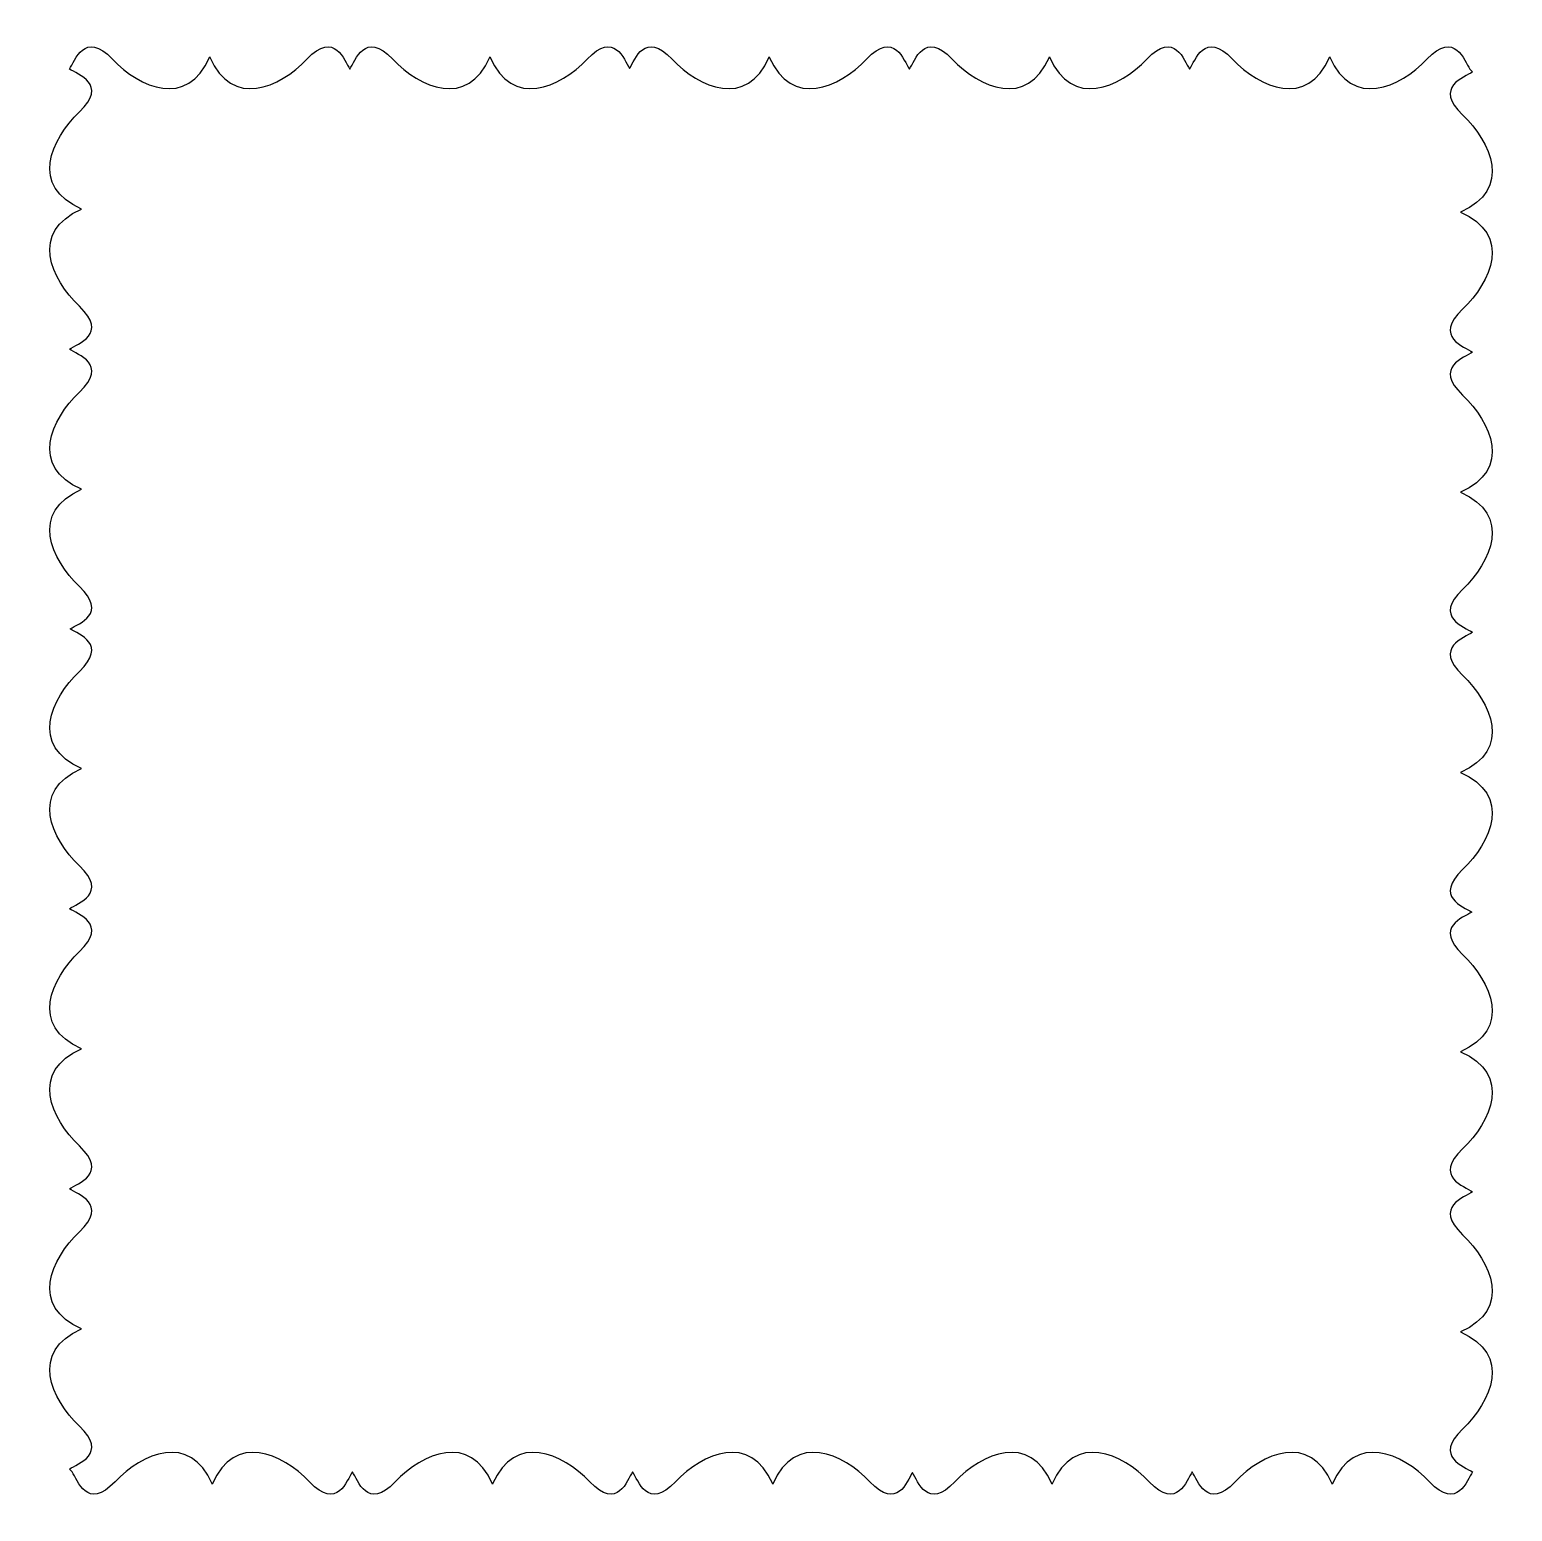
# Model space of a CAD drawing. Header units: centimetres. Extents: x -11.3 to 11.1, y -11.2 to 11.2.
import ezdxf

# ---------------------------------------------------------------- set-up
doc = ezdxf.new("R2010")
doc.units = ezdxf.units.CM
doc.header["$MEASUREMENT"] = 0
doc.layers.add('Camada 1', color=7, linetype='Continuous')

msp = doc.modelspace()

# ---------------------------------------------------------------- linework, layer by layer
at = {"layer": 'Camada 1'}
msp.add_open_spline([(10.48046, 10.64533), (10.395, 10.76466), (10.2581, 11.24157), (9.83043, 10.7945), (9.83043, 10.7945), (9.41728, 10.36246), (8.70084, 10.04179), (8.35956, 10.82665), (8.35956, 10.82665), (8.35956, 10.82665), (8.3593, 10.82813), (8.3593, 10.82813), (8.3593, 10.82813), (8.01833, 10.04155), (7.30134, 10.36236), (6.88793, 10.7945), (6.88793, 10.7945), (6.46026, 11.24154), (6.32342, 10.76463), (6.2379, 10.64533), (6.2379, 10.64533), (6.15244, 10.76466), (6.01554, 11.24157), (5.58787, 10.7945), (5.58787, 10.7945), (5.17446, 10.36236), (4.45749, 10.04155), (4.11644, 10.82813), (4.11644, 10.82813), (4.11644, 10.82813), (4.11623, 10.82665), (4.11623, 10.82665), (4.11623, 10.82665), (3.77494, 10.04178), (3.0585, 10.36243), (2.64536, 10.7945), (2.64536, 10.7945), (2.21769, 11.24154), (2.08085, 10.76463), (1.99538, 10.64533), (1.99538, 10.64533), (1.90987, 10.76466), (1.77302, 11.24157), (1.34535, 10.7945), (1.34535, 10.7945), (0.93218, 10.36246), (0.21571, 10.04178), (-0.12554, 10.82664), (-0.12554, 10.82664), (-0.12554, 10.82664), (-0.1258, 10.82812), (-0.1258, 10.82812), (-0.1258, 10.82812), (-0.4668, 10.04155), (-1.18383, 10.36235), (-1.59724, 10.7945), (-1.59724, 10.7945), (-2.01354, 11.22966), (-2.15429, 10.78937), (-2.24028, 10.65565), (-2.24028, 10.65565), (-2.32627, 10.78937), (-2.467, 11.22966), (-2.8833, 10.7945), (-2.8833, 10.7945), (-3.29671, 10.36236), (-4.01371, 10.04155), (-4.35473, 10.82813), (-4.35473, 10.82813), (-4.35473, 10.82813), (-4.35497, 10.82665), (-4.35497, 10.82665), (-4.35497, 10.82665), (-4.69626, 10.04179), (-5.41264, 10.36244), (-5.82582, 10.7945), (-5.82582, 10.7945), (-6.25349, 11.24154), (-6.39036, 10.76463), (-6.47585, 10.64533), (-6.47585, 10.64533), (-6.56134, 10.76466), (-6.69821, 11.24157), (-7.12588, 10.7945), (-7.12588, 10.7945), (-7.53905, 10.36246), (-8.25547, 10.04179), (-8.59673, 10.82665), (-8.59673, 10.82665), (-8.59673, 10.82665), (-8.59697, 10.82813), (-8.59697, 10.82813), (-8.59697, 10.82813), (-8.93799, 10.04155), (-9.65499, 10.36236), (-10.06837, 10.7945), (-10.06837, 10.7945), (-10.49604, 11.24154), (-10.63291, 10.76463), (-10.71842, 10.64533), (-10.71842, 10.64533), (-10.59912, 10.55982), (-10.12218, 10.42292), (-10.56925, 9.99528), (-10.56925, 9.99528), (-11.00139, 9.58189), (-11.3222, 8.8649), (-10.53562, 8.52388), (-10.53562, 8.52388), (-10.53562, 8.52388), (-10.5371, 8.52364), (-10.5371, 8.52364), (-10.5371, 8.52364), (-11.32196, 8.18238), (-11.00128, 7.46597), (-10.56925, 7.05279), (-10.56925, 7.05279), (-10.12221, 6.62512), (-10.5991, 6.48825), (-10.71842, 6.40276), (-10.71842, 6.40276), (-10.59912, 6.31727), (-10.12218, 6.1804), (-10.56925, 5.75273), (-10.56925, 5.75273), (-11.00131, 5.33956), (-11.32196, 4.62317), (-10.5371, 4.28188), (-10.5371, 4.28188), (-10.5371, 4.28188), (-10.53562, 4.28164), (-10.53562, 4.28164), (-10.53562, 4.28164), (-11.3222, 3.94062), (-11.00139, 3.22362), (-10.56925, 2.81021), (-10.56925, 2.81021), (-10.13409, 2.39391), (-10.57438, 2.25318), (-10.7081, 2.16719), (-10.7081, 2.16719), (-10.57438, 2.0812), (-10.13409, 1.94044), (-10.56925, 1.52415), (-10.56925, 1.52415), (-11.00139, 1.11074), (-11.3222, 0.39374), (-10.53562, 0.05272), (-10.53562, 0.05272), (-10.53562, 0.05272), (-10.5371, 0.05246), (-10.5371, 0.05246), (-10.5371, 0.05246), (-11.32196, -0.2888), (-11.00128, -1.00524), (-10.56925, -1.41839), (-10.56925, -1.41839), (-10.12221, -1.84606), (-10.5991, -1.98291), (-10.71842, -2.06842), (-10.71842, -2.06842), (-10.59912, -2.15388), (-10.12218, -2.29072), (-10.56925, -2.7184), (-10.56925, -2.7184), (-11.00131, -3.13155), (-11.32196, -3.84799), (-10.5371, -4.18927), (-10.5371, -4.18927), (-10.5371, -4.18927), (-10.53562, -4.18948), (-10.53562, -4.18948), (-10.53562, -4.18948), (-11.3222, -4.53055), (-11.00139, -5.2475), (-10.56925, -5.66091), (-10.56925, -5.66091), (-10.12221, -6.08858), (-10.5991, -6.22548), (-10.71842, -6.31094), (-10.71842, -6.31094), (-10.59912, -6.39645), (-10.12218, -6.5333), (-10.56925, -6.96097), (-10.56925, -6.96097), (-11.00139, -7.37438), (-11.3222, -8.0914), (-10.53562, -8.43234), (-10.53562, -8.43234), (-10.53562, -8.43234), (-10.5371, -8.4326), (-10.5371, -8.4326), (-10.5371, -8.4326), (-11.32196, -8.77386), (-11.00128, -9.49032), (-10.56925, -9.90347), (-10.56925, -9.90347), (-10.12221, -10.33114), (-10.5991, -10.46804), (-10.71842, -10.5535), (-10.71842, -10.5535), (-10.71842, -10.5535), (-10.67921, -10.59755), (-10.67921, -10.59755), (-10.67921, -10.59755), (-10.59375, -10.71688), (-10.45685, -11.19376), (-10.02918, -10.74672), (-10.02918, -10.74672), (-9.61603, -10.31468), (-8.89959, -9.99401), (-8.55831, -10.77887), (-8.55831, -10.77887), (-8.55831, -10.77887), (-8.55805, -10.78038), (-8.55805, -10.78038), (-8.55805, -10.78038), (-8.21708, -9.9938), (-7.50009, -10.31461), (-7.08668, -10.74675), (-7.08668, -10.74675), (-6.65901, -11.19379), (-6.52217, -10.71688), (-6.43665, -10.59758), (-6.43665, -10.59758), (-6.35119, -10.71691), (-6.21429, -11.19379), (-5.78662, -10.74675), (-5.78662, -10.74675), (-5.37321, -10.31461), (-4.65624, -9.9938), (-4.31519, -10.78038), (-4.31519, -10.78038), (-4.31519, -10.78038), (-4.31498, -10.77887), (-4.31498, -10.77887), (-4.31498, -10.77887), (-3.97372, -9.99401), (-3.25726, -10.31466), (-2.84411, -10.74672), (-2.84411, -10.74672), (-2.41644, -11.19376), (-2.2796, -10.71685), (-2.19413, -10.59755), (-2.19413, -10.59755), (-2.10862, -10.71688), (-1.97177, -11.19376), (-1.5441, -10.74672), (-1.5441, -10.74672), (-1.13088, -10.31473), (-0.41442, -9.99403), (-0.07316, -10.77889), (-0.07316, -10.77889), (-0.07316, -10.77889), (-0.0729, -10.7804), (-0.0729, -10.7804), (-0.0729, -10.7804), (0.26812, -9.99382), (0.98509, -10.31463), (1.3985, -10.74677), (1.3985, -10.74677), (1.81477, -11.18193), (1.95555, -10.74166), (2.04154, -10.60792), (2.04154, -10.60792), (2.12753, -10.74167), (2.26823, -11.18193), (2.68456, -10.74677), (2.68456, -10.74677), (3.09797, -10.31463), (3.81499, -9.99382), (4.15599, -10.7804), (4.15599, -10.7804), (4.15599, -10.7804), (4.15625, -10.77889), (4.15625, -10.77889), (4.15625, -10.77889), (4.49751, -9.99403), (5.21392, -10.31468), (5.62707, -10.74674), (5.62707, -10.74674), (6.05474, -11.19378), (6.19164, -10.71687), (6.2771, -10.59757), (6.2771, -10.59757), (6.36256, -10.7169), (6.49946, -11.19378), (6.92713, -10.74674), (6.92713, -10.74674), (7.34028, -10.3147), (8.05672, -9.99403), (8.398, -10.77889), (8.398, -10.77889), (8.398, -10.77889), (8.39821, -10.7804), (8.39821, -10.7804), (8.39821, -10.7804), (8.73923, -9.99382), (9.45623, -10.31463), (9.86964, -10.74677), (9.86964, -10.74677), (10.29726, -11.19381), (10.43415, -10.7169), (10.51967, -10.5976), (10.51967, -10.5976), (10.40034, -10.51209), (9.92343, -10.37519), (10.37047, -9.94755), (10.37047, -9.94755), (10.80264, -9.53416), (11.12345, -8.81714), (10.33684, -8.47615), (10.33684, -8.47615), (10.33684, -8.47615), (10.33835, -8.47591), (10.33835, -8.47591), (10.33835, -8.47591), (11.12321, -8.13465), (10.80256, -7.41821), (10.3705, -7.00504), (10.3705, -7.00504), (9.92346, -6.57739), (10.40037, -6.4405), (10.5197, -6.35504), (10.5197, -6.35504), (10.40037, -6.26955), (9.92346, -6.13268), (10.3705, -5.70501), (10.3705, -5.70501), (10.80256, -5.29184), (11.12321, -4.57548), (10.33835, -4.23416), (10.33835, -4.23416), (10.33835, -4.23416), (10.33684, -4.23392), (10.33684, -4.23392), (10.33684, -4.23392), (11.12345, -3.89287), (10.80264, -3.1759), (10.37047, -2.76249), (10.37047, -2.76249), (9.93531, -2.34619), (10.37558, -2.20546), (10.50932, -2.11947), (10.50932, -2.11947), (10.37557, -2.03348), (9.93531, -1.89272), (10.37047, -1.47643), (10.37047, -1.47643), (10.80264, -1.06302), (11.12345, -0.34602), (10.33684, -0.00503), (10.33684, -0.00503), (10.33684, -0.00503), (10.33835, -0.00477), (10.33835, -0.00477), (10.33835, -0.00477), (11.12321, 0.33649), (10.80256, 1.05295), (10.3705, 1.4661), (10.3705, 1.4661), (9.92346, 1.89377), (10.40037, 2.03062), (10.5197, 2.11615), (10.5197, 2.11615), (10.40037, 2.20161), (9.92346, 2.33845), (10.3705, 2.76613), (10.3705, 2.76613), (10.80256, 3.17928), (11.12321, 3.89572), (10.33835, 4.237), (10.33835, 4.237), (10.33835, 4.237), (10.33684, 4.23721), (10.33684, 4.23721), (10.33684, 4.23721), (11.12345, 4.57828), (10.80264, 5.29523), (10.37047, 5.70864), (10.37047, 5.70864), (9.92343, 6.13631), (10.40034, 6.27321), (10.51967, 6.35867), (10.51967, 6.35867), (10.40034, 6.44418), (9.92343, 6.58103), (10.37047, 7.0087), (10.37047, 7.0087), (10.80264, 7.42211), (11.12345, 8.13913), (10.33684, 8.48007), (10.33684, 8.48007), (10.33684, 8.48007), (10.33835, 8.48033), (10.33835, 8.48033), (10.33835, 8.48033), (11.12321, 8.82159), (10.80256, 9.53805), (10.3705, 9.9512), (10.3705, 9.9512), (9.92346, 10.37887), (10.40037, 10.51577), (10.5197, 10.60123), (10.5197, 10.60123), (10.5197, 10.60123), (10.48046, 10.64533), (10.48046, 10.64533)], degree=3, knots=[0, 0, 0, 0, 0.00970874, 0.00970874, 0.00970874, 0.00970874, 0.01941748, 0.01941748, 0.01941748, 0.01941748, 0.02912621, 0.02912621, 0.02912621, 0.02912621, 0.03883495, 0.03883495, 0.03883495, 0.03883495, 0.04854369, 0.04854369, 0.04854369, 0.04854369, 0.05825243, 0.05825243, 0.05825243, 0.05825243, 0.06796117, 0.06796117, 0.06796117, 0.06796117, 0.0776699, 0.0776699, 0.0776699, 0.0776699, 0.08737864, 0.08737864, 0.08737864, 0.08737864, 0.09708738, 0.09708738, 0.09708738, 0.09708738, 0.10679612, 0.10679612, 0.10679612, 0.10679612, 0.11650485, 0.11650485, 0.11650485, 0.11650485, 0.12621359, 0.12621359, 0.12621359, 0.12621359, 0.13592233, 0.13592233, 0.13592233, 0.13592233, 0.14563107, 0.14563107, 0.14563107, 0.14563107, 0.15533981, 0.15533981, 0.15533981, 0.15533981, 0.16504854, 0.16504854, 0.16504854, 0.16504854, 0.17475728, 0.17475728, 0.17475728, 0.17475728, 0.18446602, 0.18446602, 0.18446602, 0.18446602, 0.19417476, 0.19417476, 0.19417476, 0.19417476, 0.2038835, 0.2038835, 0.2038835, 0.2038835, 0.21359223, 0.21359223, 0.21359223, 0.21359223, 0.22330097, 0.22330097, 0.22330097, 0.22330097, 0.23300971, 0.23300971, 0.23300971, 0.23300971, 0.24271845, 0.24271845, 0.24271845, 0.24271845, 0.25242718, 0.25242718, 0.25242718, 0.25242718, 0.26213592, 0.26213592, 0.26213592, 0.26213592, 0.27184466, 0.27184466, 0.27184466, 0.27184466, 0.2815534, 0.2815534, 0.2815534, 0.2815534, 0.29126214, 0.29126214, 0.29126214, 0.29126214, 0.30097087, 0.30097087, 0.30097087, 0.30097087, 0.31067961, 0.31067961, 0.31067961, 0.31067961, 0.32038835, 0.32038835, 0.32038835, 0.32038835, 0.33009709, 0.33009709, 0.33009709, 0.33009709, 0.33980583, 0.33980583, 0.33980583, 0.33980583, 0.34951456, 0.34951456, 0.34951456, 0.34951456, 0.3592233, 0.3592233, 0.3592233, 0.3592233, 0.36893204, 0.36893204, 0.36893204, 0.36893204, 0.37864078, 0.37864078, 0.37864078, 0.37864078, 0.38834951, 0.38834951, 0.38834951, 0.38834951, 0.39805825, 0.39805825, 0.39805825, 0.39805825, 0.40776699, 0.40776699, 0.40776699, 0.40776699, 0.41747573, 0.41747573, 0.41747573, 0.41747573, 0.42718447, 0.42718447, 0.42718447, 0.42718447, 0.4368932, 0.4368932, 0.4368932, 0.4368932, 0.44660194, 0.44660194, 0.44660194, 0.44660194, 0.45631068, 0.45631068, 0.45631068, 0.45631068, 0.46601942, 0.46601942, 0.46601942, 0.46601942, 0.47572816, 0.47572816, 0.47572816, 0.47572816, 0.48543689, 0.48543689, 0.48543689, 0.48543689, 0.49514563, 0.49514563, 0.49514563, 0.49514563, 0.50485437, 0.50485437, 0.50485437, 0.50485437, 0.51456311, 0.51456311, 0.51456311, 0.51456311, 0.52427184, 0.52427184, 0.52427184, 0.52427184, 0.53398058, 0.53398058, 0.53398058, 0.53398058, 0.54368932, 0.54368932, 0.54368932, 0.54368932, 0.55339806, 0.55339806, 0.55339806, 0.55339806, 0.5631068, 0.5631068, 0.5631068, 0.5631068, 0.57281553, 0.57281553, 0.57281553, 0.57281553, 0.58252427, 0.58252427, 0.58252427, 0.58252427, 0.59223301, 0.59223301, 0.59223301, 0.59223301, 0.60194175, 0.60194175, 0.60194175, 0.60194175, 0.61165049, 0.61165049, 0.61165049, 0.61165049, 0.62135922, 0.62135922, 0.62135922, 0.62135922, 0.63106796, 0.63106796, 0.63106796, 0.63106796, 0.6407767, 0.6407767, 0.6407767, 0.6407767, 0.65048544, 0.65048544, 0.65048544, 0.65048544, 0.66019417, 0.66019417, 0.66019417, 0.66019417, 0.66990291, 0.66990291, 0.66990291, 0.66990291, 0.67961165, 0.67961165, 0.67961165, 0.67961165, 0.68932039, 0.68932039, 0.68932039, 0.68932039, 0.69902913, 0.69902913, 0.69902913, 0.69902913, 0.70873786, 0.70873786, 0.70873786, 0.70873786, 0.7184466, 0.7184466, 0.7184466, 0.7184466, 0.72815534, 0.72815534, 0.72815534, 0.72815534, 0.73786408, 0.73786408, 0.73786408, 0.73786408, 0.74757282, 0.74757282, 0.74757282, 0.74757282, 0.75728155, 0.75728155, 0.75728155, 0.75728155, 0.76699029, 0.76699029, 0.76699029, 0.76699029, 0.77669903, 0.77669903, 0.77669903, 0.77669903, 0.78640777, 0.78640777, 0.78640777, 0.78640777, 0.7961165, 0.7961165, 0.7961165, 0.7961165, 0.80582524, 0.80582524, 0.80582524, 0.80582524, 0.81553398, 0.81553398, 0.81553398, 0.81553398, 0.82524272, 0.82524272, 0.82524272, 0.82524272, 0.83495146, 0.83495146, 0.83495146, 0.83495146, 0.84466019, 0.84466019, 0.84466019, 0.84466019, 0.85436893, 0.85436893, 0.85436893, 0.85436893, 0.86407767, 0.86407767, 0.86407767, 0.86407767, 0.87378641, 0.87378641, 0.87378641, 0.87378641, 0.88349515, 0.88349515, 0.88349515, 0.88349515, 0.89320388, 0.89320388, 0.89320388, 0.89320388, 0.90291262, 0.90291262, 0.90291262, 0.90291262, 0.91262136, 0.91262136, 0.91262136, 0.91262136, 0.9223301, 0.9223301, 0.9223301, 0.9223301, 0.93203883, 0.93203883, 0.93203883, 0.93203883, 0.94174757, 0.94174757, 0.94174757, 0.94174757, 0.95145631, 0.95145631, 0.95145631, 0.95145631, 0.96116505, 0.96116505, 0.96116505, 0.96116505, 0.97087379, 0.97087379, 0.97087379, 0.97087379, 0.98058252, 0.98058252, 0.98058252, 0.98058252, 1, 1, 1, 1], dxfattribs=at)

doc.saveas('drawing.dxf')
